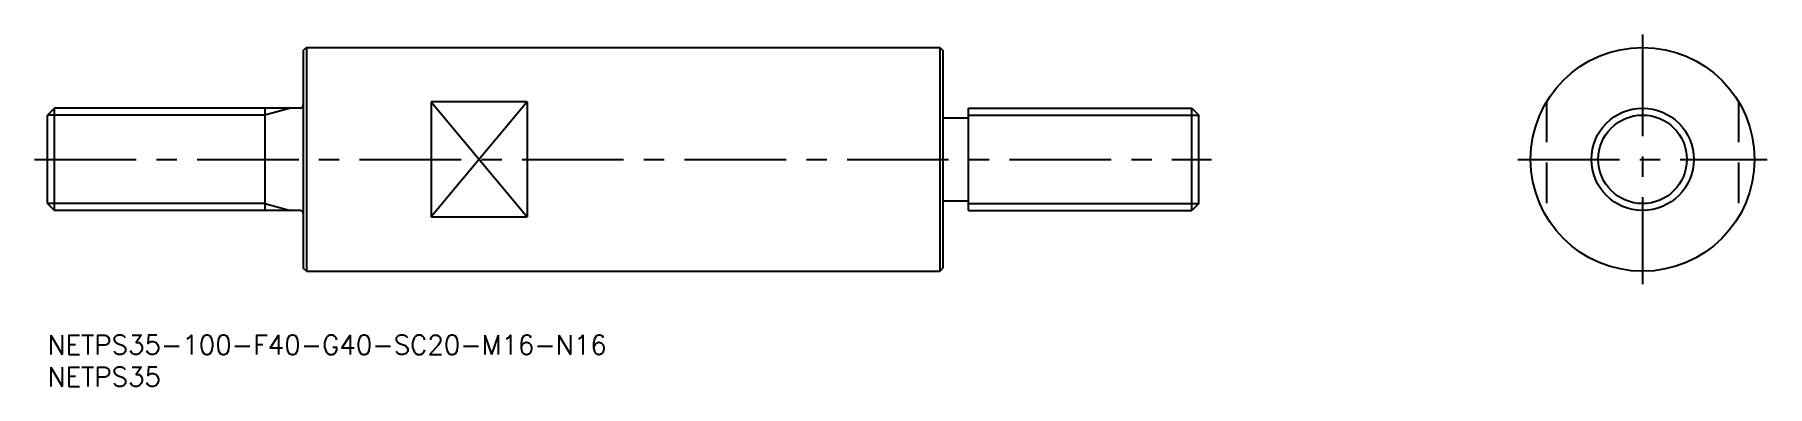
# Model space of a CAD drawing. Extents: x -2 to 269, y -8 to 47.
import ezdxf

# ---------------------------------------------------------------- set-up
doc = ezdxf.new("R2010")
doc.units = 0
doc.header["$LTSCALE"] = 0.5
doc.linetypes.add('CENTER', pattern=[50.8, 31.75, -6.35, 6.35, -6.35])
doc.linetypes.add('DASHED', pattern=[19.05, 12.7, -6.35])
for name, color, linetype in [('MSM_CENTER', 1, 'CENTER'), ('MSM_CONTINUOUS', 7, 'CONTINUOUS'), ('MSM_DASHED', 4, 'DASHED'), ('MSM_NARROW', 5, 'CONTINUOUS'), ('MSM_PART_NUMBER', 7, 'CONTINUOUS')]:
    doc.layers.add(name, color=color, linetype=linetype)
doc.styles.get("Standard").update_dxf_attribs({"font": 'txt.shx', "height": 3, "bigfont": 'bigfont.shx'})

# ---------------------------------------------------------------- blocks, each defined once
blk = doc.blocks.new('*U4')
at = {"layer": 'MSM_PART_NUMBER'}
blk.add_text('NETPS35-100-F40-G40-SC20-M16-N16', height=3, dxfattribs=at).set_placement((0, -3))
blk = doc.blocks.new('*U5')
at = {"layer": 'MSM_PART_NUMBER'}
blk.add_text('NETPS35', height=3, dxfattribs=at).set_placement((0, -8))

msp = doc.modelspace()

# ---------------------------------------------------------------- linework, layer by layer
at = {"layer": 'MSM_CENTER'}
for p, q in [((249.37, 47), (249.37, 8)), ((-2, 27.5), (182, 27.5)), ((229.87, 27.5), (268.87, 27.5))]:
    msp.add_line(p, q, dxfattribs=at)
at = {"layer": 'MSM_CONTINUOUS'}
for p, q in [((40.5, 45), (40, 44.5)), ((40, 44.5), (40, 10.5)), ((40.5, 45), (139.5, 45)), ((40.5, 45), (40.5, 10)), ((139.5, 45), (139.5, 10)), ((139.5, 45), (140, 44.5)), ((140, 44.5), (140, 10.5)), ((1.08, 35.5), (0, 34.42)), ((39.5, 35.5), (1.08, 35.5)), ((1.08, 19.5), (1.08, 35.5)), ((34, 35.5), (34, 19.5)), ((75, 36.51), (60, 36.51)), ((60, 36.51), (60, 18.49)), ((75, 36.51), (75, 18.49)), ((144, 35.5), (178.92, 35.5)), ((144, 19.5), (144, 35.5)), ((178.92, 19.5), (178.92, 35.5)), ((178.92, 35.5), (180, 34.42)), ((0, 20.58), (0, 34.42)), ((140, 34), (144, 34)), ((180, 20.58), (180, 34.42)), ((0, 20.58), (1.08, 19.5)), ((39.5, 19.5), (1.08, 19.5)), ((140, 21), (144, 21)), ((144, 19.5), (178.92, 19.5)), ((180, 20.58), (178.92, 19.5)), ((60, 18.49), (75, 18.49)), ((40.5, 10), (40, 10.5)), ((40.5, 10), (139.5, 10)), ((139.5, 10), (140, 10.5))]:
    msp.add_line(p, q, dxfattribs=at)
for radius in [17.5, 8]:
    msp.add_circle((249.37, 27.5), radius, dxfattribs=at)
for centre, start, end in [((39.5, 36), 270, 0), ((39.5, 19), 0, 90)]:
    msp.add_arc(centre, 0.5, start, end, dxfattribs=at)
at = {"layer": 'MSM_DASHED'}
for p, q in [((234.37, 36.51), (234.37, 18.49)), ((264.37, 36.51), (264.37, 18.49))]:
    msp.add_line(p, q, dxfattribs=at)
at = {"layer": 'MSM_NARROW'}
for p, q in [((38, 35.5), (34, 34.42)), ((75, 36.51), (60, 18.49)), ((60, 36.51), (75, 18.49)), ((34, 34.42), (0, 34.42)), ((144, 34.42), (180, 34.42)), ((34, 20.58), (0, 20.58)), ((34, 20.58), (38, 19.5)), ((144, 20.58), (180, 20.58))]:
    msp.add_line(p, q, dxfattribs=at)
msp.add_circle((249.37, 27.5), 6.92, dxfattribs=at)

# ---------------------------------------------------------------- block references
at = {"layer": 'MSM_CONTINUOUS'}
for name in ['*U4', '*U5']:
    msp.add_blockref(name, (0, 0), dxfattribs=at)

doc.saveas('drawing.dxf')
